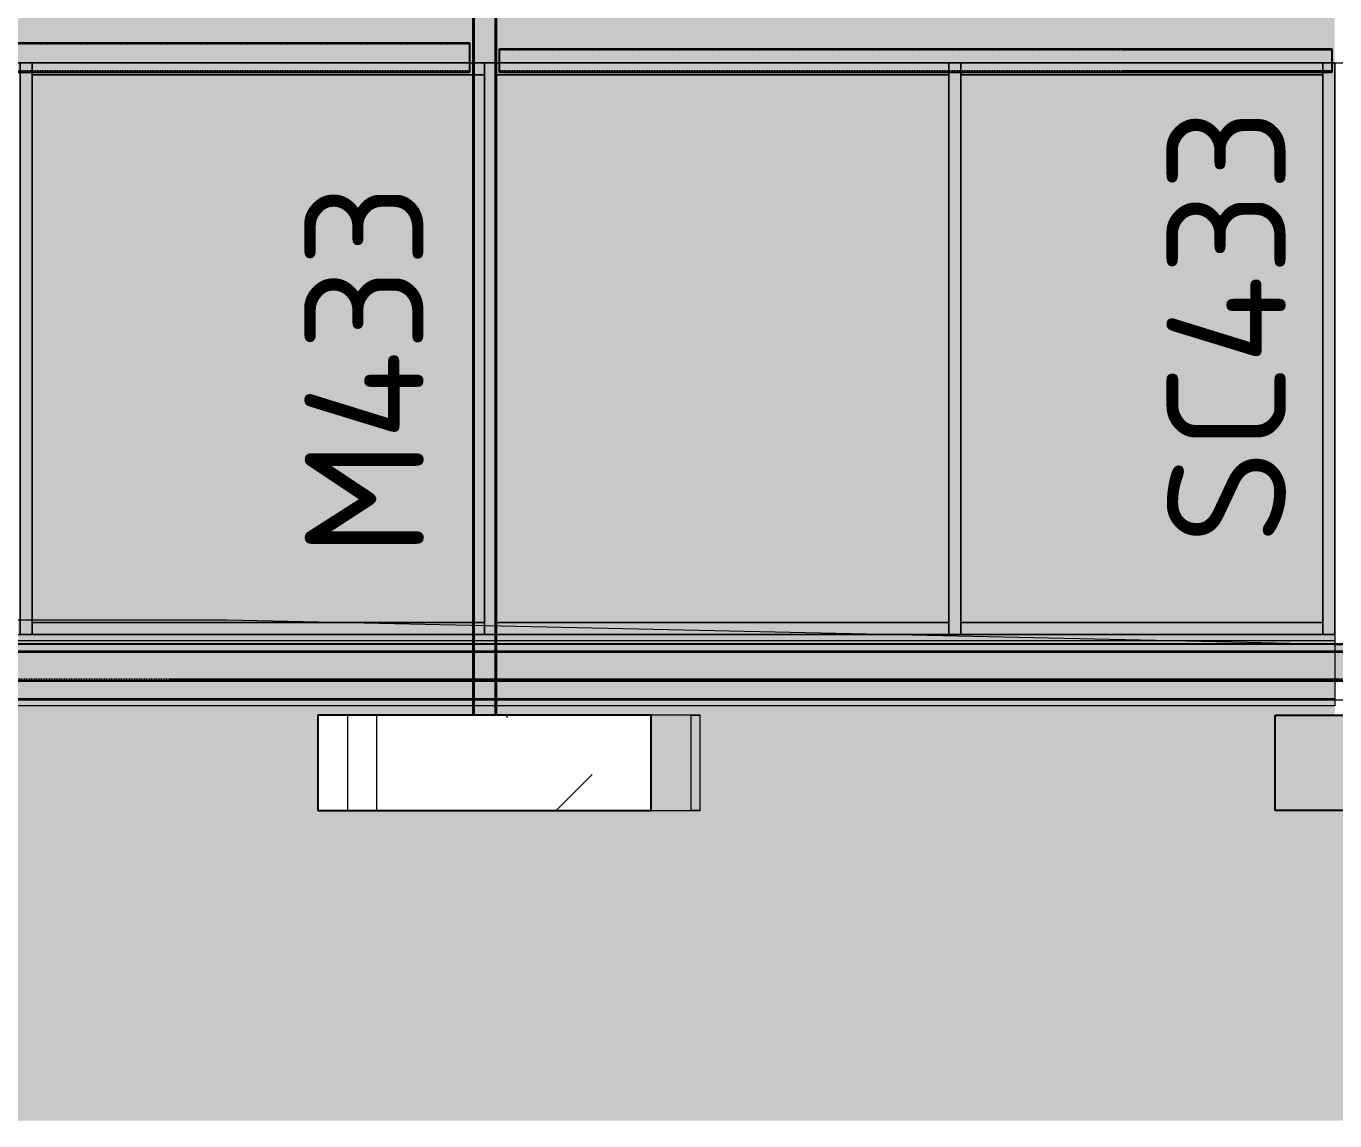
# Model space of a CAD drawing. Header units: millimetres. Extents: x 632 to 645312, y -3890 to 22200.
# Drawn here: x 509753 to 515248, y 3197 to 7795 of the extents above; entities that cross this region are included whole.
import ezdxf

# ---------------------------------------------------------------- set-up
doc = ezdxf.new("R2010")
doc.units = ezdxf.units.MM
for name, pattern in [('Dash', [7, 5, -2]), ('Hidden Double', [7, 5, -2]), ('Hidden Half', [3, 2, -1])]:
    doc.linetypes.add(name, pattern=pattern)
for name, color, linetype, lineweight in [('A-200-M_WALL_EXT', 113, 'Continuous', 13), ('A-214-M_CURT_WALL', 52, 'Continuous', 13), ('A-215-M_CURT_PANEL', 51, 'Continuous', 13), ('A-230-H-FLOOR', 190, 'Continuous', 13), ('A-230-M_FLOOR', 192, 'Continuous', 13), ('A-230-MH_FLOOR', 190, 'Hidden Double', 13), ('C-920-M_TOPO', 7, 'Continuous', 13), ('S-160-M_FOUND', 171, 'Continuous', 13), ('S-160-MH_FOUND', 171, 'Hidden Half', 13), ('S-280-A_COLUMN', 171, 'Continuous', 18), ('S-280-M_COLUMN', 52, 'Continuous', 13), ('S-280-M_STRUCT_FRAME', 12, 'Continuous', 13), ('S-280-MH_COLUMN', 52, 'Hidden Half', 13), ('Z-230-A_LEVEL', 51, 'Continuous', 13)]:
    doc.layers.add(name, color=color, linetype=linetype, lineweight=lineweight)
doc.styles.add('ISOCPEUR_2', font='isocpeur.ttf', dxfattribs={"height": 499.9999999999995})

# ---------------------------------------------------------------- blocks, each defined once
blk = doc.blocks.new('Structural Foundations - Area 5 - Structural Foundations - Area 51-1595934-S6_501-SECTION B3')
at = {"layer": 'S-160-M_FOUND', "lineweight": 5, "transparency": 33554432}
for points in [[(4419389.953685355, 4500.000000025561), (4419389.953685355, 4900.00000002554), (4419222.224450673, 4900.00000002554), (4419222.224450673, 4500.000000025561)], [(4419389.953685355, 4900.00000002554), (4419389.953685355, 4500.000000025561), (4419427.759804791, 4500.000000025561), (4419427.759804791, 4900.00000002554)]]:
    blk.add_hatch(color=8, dxfattribs=at).paths.add_polyline_path(points)
at = {"layer": 'S-160-M_FOUND', "color": 53, "lineweight": 5}
for p, q in [((4419389.953685355, 4900.000000025545), (4417947.217550737, 4900.000000025545)), ((4417947.217550737, 4900.000000025545), (4417947.217550737, 4500.000000025545)), ((4418069.230027259, 4900.000000025545), (4417947.217550737, 4900.000000025545)), ((4418069.230027259, 4500.000000025545), (4418069.230027259, 4900.000000025545)), ((4419427.75980479, 4900.000000025545), (4418069.230027259, 4900.000000025545)), ((4419389.953685355, 4500.000000025545), (4419389.953685355, 4900.000000025545)), ((4419389.953685355, 4900.000000025545), (4419427.75980479, 4900.000000025545)), ((4419427.75980479, 4500.000000025545), (4419427.75980479, 4900.000000025545)), ((4417947.217550737, 4500.000000025545), (4419389.953685355, 4500.000000025545)), ((4417947.217550737, 4500.000000025545), (4418069.230027259, 4500.000000025545)), ((4418069.230027259, 4500.000000025545), (4419427.75980479, 4500.000000025545)), ((4419427.75980479, 4500.000000025545), (4419389.953685355, 4500.000000025545))]:
    blk.add_line(p, q, dxfattribs=at)
blk = doc.blocks.new('System Panel - Glazed-1425433-S6_501-SECTION B3')
at = {"layer": 'A-215-M_CURT_PANEL', "lineweight": 5, "transparency": 33554432}
blk.add_hatch(color=142, dxfattribs=at).paths.add_polyline_path([(4420472.181690861, 5290.000000025542), (4420472.181690861, 7590.000000000005), (4418572.224450672, 7590.000000000005), (4418572.224450672, 5290.000000025542), (4419613.357134799, 5290.000000025542)])
at = {"layer": 'A-215-M_CURT_PANEL', "color": 53, "lineweight": 5}
for p, q in [((4418572.178969716, 5290.000000025542), (4418572.178969716, 7590.000000000009)), ((4418572.181701902, 7590.000000000009), (4418572.181701902, 5290.000000025542)), ((4418572.181756699, 7590.000000000009), (4420472.178958675, 7590.000000000009)), ((4420472.181690861, 7590.000000000009), (4418572.181756699, 7590.000000000009)), ((4420472.178958675, 7590.000000000009), (4420472.178958675, 5290.000000025542)), ((4420472.181690861, 5290.000000025542), (4420472.181690861, 7590.000000000009)), ((4420472.178958675, 5290.000000025542), (4418572.181756699, 5290.000000025542)), ((4418572.181756699, 5290.000000025542), (4420472.181690861, 5290.000000025542))]:
    blk.add_line(p, q, dxfattribs=at)
blk = doc.blocks.new('System Panel - Glazed-V49-S6_501-SECTION B3')
at = {"layer": 'A-215-M_CURT_PANEL', "lineweight": 5, "transparency": 33554432}
blk.add_hatch(color=142, dxfattribs=at).paths.add_polyline_path([(4416622.181713548, 5290.000000025542), (4418472.224450673, 5290.000000025542), (4418472.224450673, 7590.000000000005), (4416622.181713548, 7590.000000000005)])
at = {"layer": 'A-215-M_CURT_PANEL', "color": 53, "lineweight": 5}
for p, q in [((4416622.178981362, 5300.00000002551), (4416622.178981362, 7590.000000000009)), ((4416622.181713548, 7590.000000000009), (4416622.181713548, 5300.00000002551)), ((4416622.181768344, 7590.000000000009), (4418522.178970319, 7590.000000000009)), ((4418522.181702506, 7590.000000000009), (4416622.181768344, 7590.000000000009)), ((4418522.178970319, 7590.000000000009), (4418522.178970319, 5290.000000025542)), ((4418522.181702506, 5290.000000025542), (4418522.181702506, 7590.000000000009)), ((4416622.178981362, 5290.000000025542), (4416622.178981362, 5300.00000002551)), ((4416622.181713548, 5300.00000002551), (4416622.181713548, 5290.000000025542)), ((4417892.707991879, 5290.000000025542), (4416622.181768344, 5290.000000025542)), ((4416622.181768344, 5290.000000025542), (4417892.707991879, 5290.000000025542)), ((4418034.854842704, 5290.000000025542), (4417892.758637291, 5290.000000025542)), ((4417892.758637291, 5290.000000025542), (4418027.357511006, 5290.000000025542)), ((4418027.357511006, 5290.000000025542), (4418522.181702506, 5290.000000025542)), ((4418522.178970319, 5290.000000025542), (4418034.854842704, 5290.000000025542))]:
    blk.add_line(p, q, dxfattribs=at)
blk = doc.blocks.new('Rectangular Mullion - 50x100mm-1215462-S6_501-SECTION B3')
at = {"layer": 'A-214-M_CURT_WALL', "lineweight": 5, "transparency": 33554432}
blk.add_hatch(color=27, dxfattribs=at).paths.add_polyline_path([(4419613.357134799, 5240.000000025542), (4420472.181745351, 5240.000000025542), (4420472.181745351, 5290.000000025549), (4418572.224450671, 5290.000000025549), (4418572.224450671, 5240.000000025542), (4419032.72455966, 5240.000000025542)])
at = {"layer": 'A-214-M_CURT_WALL', "color": 53, "lineweight": 5}
for p, q in [((4418572.181756393, 5290.000000025543), (4418572.17082765, 5290.000000025543)), ((4418572.17082765, 5290.000000025543), (4418572.17082765, 5278.60582173443)), ((4418572.17082765, 5278.60582173443), (4418572.17082765, 5274.966947010847)), ((4418572.181756393, 5277.942043946676), (4418572.181756393, 5290.000000025543)), ((4418572.181756699, 5290.000000025543), (4420472.17081661, 5290.000000025543)), ((4418572.181756393, 5290.000000025543), (4420472.181745351, 5290.000000025543)), ((4418572.181756393, 5274.966705195375), (4418572.181756393, 5277.942043946676)), ((4420472.17081661, 5240.000000025542), (4420472.17081661, 5290.000000025543)), ((4420472.17081661, 5290.000000025543), (4420472.181745351, 5290.000000025543)), ((4420472.181745351, 5290.000000025543), (4420472.181745351, 5240.000000025542)), ((4418572.17082765, 5274.965876194784), (4418572.17082765, 5240.000000025542)), ((4418572.17082765, 5240.000000025542), (4418572.181756393, 5240.000000025542)), ((4418572.181756393, 5240.000000025542), (4418572.181756393, 5274.965634380108)), ((4420152.443389231, 5240.000000025542), (4418572.181756699, 5240.000000025542)), ((4418572.181756393, 5240.000000025542), (4420152.443389232, 5240.000000025542)), ((4420317.008539408, 5240.000000025542), (4420152.486550493, 5240.000000025542)), ((4420152.486550492, 5240.000000025542), (4420287.019212618, 5240.000000025542)), ((4420287.019212618, 5240.000000025542), (4420472.181745351, 5240.000000025542)), ((4420472.17081661, 5240.000000025542), (4420317.008539408, 5240.000000025542)), ((4420472.181745351, 5240.000000025542), (4420472.17081661, 5240.000000025542))]:
    blk.add_line(p, q, dxfattribs=at)
blk = doc.blocks.new('Rectangular Mullion - 50x100mm-V53-S6_501-SECTION B3')
at = {"layer": 'A-214-M_CURT_WALL', "lineweight": 5, "transparency": 33554432}
blk.add_hatch(color=27, dxfattribs=at).paths.add_polyline_path([(4418452.091984523, 5240.000000025542), (4418472.224450673, 5240.000000025542), (4418472.224450673, 5290.000000025549), (4416622.181768039, 5290.000000025549), (4416622.181768039, 5240.000000025542)])
at = {"layer": 'A-214-M_CURT_WALL', "color": 53, "lineweight": 5}
for p, q in [((4416622.181768039, 5290.000000025543), (4416622.170839297, 5290.000000025543)), ((4416622.170839297, 5290.000000025543), (4416622.170839297, 5240.000000025542)), ((4416622.181768039, 5240.000000025542), (4416622.181768039, 5290.000000025543)), ((4416622.181768344, 5290.000000025543), (4417892.707991879, 5290.000000025543)), ((4416622.181768039, 5290.000000025543), (4417892.707991879, 5290.000000025543)), ((4417892.758637291, 5290.000000025543), (4418057.196891162, 5290.000000025543)), ((4417892.758637291, 5290.000000025543), (4418027.207564372, 5290.000000025543)), ((4418027.207564372, 5290.000000025543), (4418522.181756997, 5290.000000025543)), ((4418057.196891162, 5290.000000025543), (4418522.170828255, 5290.000000025543)), ((4418522.170828255, 5279.712108610921), (4418522.170828255, 5290.000000025543)), ((4418522.170828255, 5290.000000025543), (4418522.181756997, 5290.000000025543)), ((4418522.170828255, 5276.073274881202), (4418522.170828255, 5279.712108610921)), ((4418522.170828255, 5240.000000025542), (4418522.170828255, 5276.072200401025)), ((4418522.181756997, 5290.000000025543), (4418522.181756997, 5279.048330823157)), ((4418522.181756997, 5279.048330823157), (4418522.181756997, 5276.073033065731)), ((4418522.181756997, 5276.071958586348), (4418522.181756997, 5240.000000025542)), ((4416622.170839297, 5240.000000025542), (4416622.181768039, 5240.000000025542)), ((4418522.170828255, 5240.000000025542), (4416622.181768344, 5240.000000025542)), ((4416622.181768039, 5240.000000025542), (4418522.181756997, 5240.000000025542)), ((4418522.181756997, 5240.000000025542), (4418522.170828255, 5240.000000025542))]:
    blk.add_line(p, q, dxfattribs=at)
blk = doc.blocks.new('Rectangular Mullion - 50x100mm-1425432-S6_501-SECTION B3')
at = {"layer": 'A-214-M_CURT_WALL', "lineweight": 5, "transparency": 33554432}
for points in [[(4420472.181745351, 5240.000000025542), (4420522.181745052, 5240.000000025542), (4420522.181745052, 7599.999999999975), (4420472.181745351, 7599.999999999975), (4420472.181745351, 5498.644708462718)], [(4420472.170816609, 5240.000000025542), (4420472.181745351, 5240.000000025542), (4420472.170816609, 5498.644708462718)]]:
    blk.add_hatch(color=27, dxfattribs=at).paths.add_polyline_path(points)
at = {"layer": 'A-214-M_CURT_WALL', "color": 53, "lineweight": 5}
for p, q in [((4420472.17081661, 7640.000000000009), (4420472.181745351, 7640.000000000009)), ((4420472.17081661, 5240.000000025542), (4420472.17081661, 7640.000000000009)), ((4420472.181745351, 7640.000000000009), (4420522.181745052, 7640.000000000009)), ((4420522.17081631, 7640.000000000009), (4420472.181745657, 7640.000000000009)), ((4420472.181745351, 7640.000000000009), (4420472.181745351, 5240.000000025542)), ((4420522.181745052, 7640.000000000009), (4420522.17081631, 7640.000000000009)), ((4420522.17081631, 7640.000000000009), (4420522.17081631, 5240.000000025542)), ((4420522.181745052, 7640.000000000009), (4420522.181745052, 5240.000000025542)), ((4420472.181745351, 5240.000000025542), (4420472.17081661, 5240.000000025542)), ((4420472.181745352, 5240.000000025542), (4420522.17081631, 5240.000000025542)), ((4420522.181745052, 5240.000000025542), (4420472.181745351, 5240.000000025542)), ((4420522.17081631, 5240.000000025542), (4420522.181745052, 5240.000000025542))]:
    blk.add_line(p, q, dxfattribs=at)
blk = doc.blocks.new('Rectangular Mullion - 50x100mm-V57-S6_501-SECTION B3')
at = {"layer": 'A-214-M_CURT_WALL', "color": 53, "lineweight": 5}
for p, q in [((4418522.170828255, 7640.000000000009), (4418522.181756997, 7640.000000000009)), ((4418522.170828255, 5279.712108610938), (4418522.170828255, 7640.000000000009)), ((4418522.181756997, 7640.000000000009), (4418572.181756698, 7640.000000000009)), ((4418572.170827955, 7640.000000000009), (4418522.181757301, 7640.000000000009)), ((4418522.181756997, 7640.000000000009), (4418522.181756997, 5279.048330823175)), ((4418572.181756698, 7640.000000000009), (4418572.170827955, 7640.000000000009)), ((4418572.170827955, 7640.000000000009), (4418572.170827955, 5278.605821727687)), ((4418572.181756698, 7640.000000000009), (4418572.181756698, 5277.942043939922)), ((4418522.170828255, 5276.073274881207), (4418522.170828255, 5279.712108610938)), ((4418522.170828255, 5240.000000025542), (4418522.170828255, 5276.072200401029)), ((4418522.181756997, 5279.048330823175), (4418522.181756997, 5276.073033065752)), ((4418522.181756997, 5276.07195858637), (4418522.181756997, 5240.000000025542)), ((4418572.170827955, 5278.605821727687), (4418572.170827955, 5274.96694700409)), ((4418572.181756698, 5277.942043939922), (4418572.181756698, 5274.966705188634)), ((4418522.181756997, 5240.000000025542), (4418522.170828255, 5240.000000025542)), ((4418522.181756997, 5240.000000025542), (4418572.170827955, 5240.000000025542)), ((4418572.181756698, 5240.000000025542), (4418522.181756997, 5240.000000025542)), ((4418572.170827955, 5274.965876188027), (4418572.170827955, 5240.000000025542)), ((4418572.170827955, 5240.000000025542), (4418572.181756698, 5240.000000025542)), ((4418572.181756698, 5274.965634373368), (4418572.181756698, 5240.000000025542))]:
    blk.add_line(p, q, dxfattribs=at)
blk = doc.blocks.new('Rectangular Mullion - 50x100mm-V58-S6_501-SECTION B3')
at = {"layer": 'A-214-M_CURT_WALL', "lineweight": 5, "transparency": 33554432}
for points in [[(4416572.170839899, 7599.999999999992), (4416572.170839899, 5240.000000025542), (4416572.181768642, 5240.000000025542), (4416572.181768642, 7599.999999999992)], [(4416572.181768642, 7599.999999999992), (4416572.181768642, 5240.000000025542), (4416622.181768344, 5240.000000025542), (4416622.181768344, 7599.999999999992)]]:
    blk.add_hatch(color=27, dxfattribs=at).paths.add_polyline_path(points)
at = {"layer": 'A-214-M_CURT_WALL', "color": 53, "lineweight": 5}
for p, q in [((4416572.170839899, 7640.000000000009), (4416572.181768642, 7640.000000000009)), ((4416572.170839899, 5300.000000025515), (4416572.170839899, 7640.000000000009)), ((4416572.181768642, 7640.000000000009), (4416622.181768343, 7640.000000000009)), ((4416622.1708396, 7640.000000000009), (4416572.181768946, 7640.000000000009)), ((4416572.181768642, 7640.000000000009), (4416572.181768642, 5300.000000025516)), ((4416622.181768343, 7640.000000000009), (4416622.1708396, 7640.000000000009)), ((4416622.1708396, 7640.000000000009), (4416622.1708396, 5300.000000025516)), ((4416622.181768343, 7640.000000000009), (4416622.181768343, 5300.000000025516)), ((4416572.170839899, 5240.000000025542), (4416572.170839899, 5300.000000025515)), ((4416572.181768642, 5300.000000025516), (4416572.181768642, 5240.000000025542)), ((4416622.1708396, 5300.000000025516), (4416622.1708396, 5240.000000025542)), ((4416622.181768343, 5300.000000025516), (4416622.181768343, 5240.000000025542)), ((4416572.181768642, 5240.000000025542), (4416572.170839899, 5240.000000025542)), ((4416572.181768642, 5240.000000025542), (4416622.1708396, 5240.000000025542)), ((4416622.181768343, 5240.000000025542), (4416572.181768642, 5240.000000025542)), ((4416622.1708396, 5240.000000025542), (4416622.181768343, 5240.000000025542))]:
    blk.add_line(p, q, dxfattribs=at)
blk = doc.blocks.new('System Panel - Glazed-3255153-S6_501-SECTION B3')
at = {"layer": 'A-215-M_CURT_PANEL', "lineweight": 5, "transparency": 33554432}
blk.add_hatch(color=142, dxfattribs=at).paths.add_polyline_path([(4420774.622285075, 5290.000000025542), (4422042.642090287, 5290.000000025542), (4422042.642090288, 7590.000000000005), (4420522.181690411, 7590.000000000005), (4420522.181690411, 5290.000000025542)])
at = {"layer": 'A-215-M_CURT_PANEL', "color": 53, "lineweight": 5}
for p, q in [((4420522.178958223, 5290.000000025542), (4420522.178958223, 7590.000000000009)), ((4420522.18169041, 7590.000000000009), (4420522.18169041, 5290.000000025542)), ((4420522.181745052, 7590.000000000009), (4422042.6393581, 7590.000000000009)), ((4422042.642090286, 7590.000000000009), (4420522.181745053, 7590.000000000009)), ((4422042.6393581, 7590.000000000009), (4422042.6393581, 5290.000000025542)), ((4422042.642090286, 5290.000000025542), (4422042.642090286, 7590.000000000009)), ((4422042.6393581, 5290.000000025542), (4420522.181745053, 5290.000000025542)), ((4420522.181745053, 5290.000000025542), (4422042.642090286, 5290.000000025542))]:
    blk.add_line(p, q, dxfattribs=at)
blk = doc.blocks.new('Rectangular Mullion - 50x100mm-3255151-S6_501-SECTION B3')
at = {"layer": 'A-214-M_CURT_WALL', "lineweight": 5, "transparency": 33554432}
blk.add_hatch(color=27, dxfattribs=at).paths.add_polyline_path([(4420522.181745053, 5240.000000025542), (4422042.642144931, 5240.000000025542), (4422042.642144931, 5290.000000025549), (4420522.181745053, 5290.000000025549)])
at = {"layer": 'A-214-M_CURT_WALL', "color": 53, "lineweight": 5}
for p, q in [((4420522.181745052, 5290.000000025543), (4420522.170816311, 5290.000000025543)), ((4420522.170816311, 5290.000000025543), (4420522.170816311, 5240.000000025542)), ((4420522.181745052, 5240.000000025542), (4420522.181745052, 5290.000000025543)), ((4420522.181745053, 5290.000000025543), (4422042.631216187, 5290.000000025543)), ((4420522.181745052, 5290.000000025543), (4422042.64214493, 5290.000000025543)), ((4422042.631216187, 5240.000000025542), (4422042.631216187, 5290.000000025543)), ((4422042.631216187, 5290.000000025543), (4422042.64214493, 5290.000000025543)), ((4422042.64214493, 5290.000000025543), (4422042.64214493, 5240.000000025542)), ((4420522.170816311, 5240.000000025542), (4420522.181745052, 5240.000000025542)), ((4422042.631216187, 5240.000000025542), (4420522.181745053, 5240.000000025542)), ((4420522.181745052, 5240.000000025542), (4422042.64214493, 5240.000000025542)), ((4422042.64214493, 5240.000000025542), (4422042.631216187, 5240.000000025542))]:
    blk.add_line(p, q, dxfattribs=at)
blk = doc.blocks.new('Rectangular Mullion - 50x100mm-1425435-S6_501-SECTION B3')
at = {"layer": 'A-214-M_CURT_WALL', "lineweight": 5, "transparency": 33554432}
blk.add_hatch(color=27, dxfattribs=at).paths.add_polyline_path([(4422092.632472768, 5240.000000025533), (4422092.632472768, 7639.999999999992), (4422079.501162219, 7639.999999999992), (4422079.500651476, 7599.999999999965), (4422042.642144931, 7599.999999999965), (4422042.642144931, 5240.000000025533)])
at = {"layer": 'A-214-M_CURT_WALL', "color": 53, "lineweight": 5}
for p, q in [((4422042.631216187, 7640.000000000009), (4422042.64214493, 7640.000000000009)), ((4422042.631216187, 5240.000000025541), (4422042.631216187, 7640.000000000009)), ((4422092.631215889, 7640.000000000009), (4422042.642144931, 7640.000000000009)), ((4422042.64214493, 7640.000000000009), (4422092.642144632, 7640.000000000009)), ((4422042.64214493, 5240.000000025541), (4422042.64214493, 7640.000000000009)), ((4422092.642144632, 7640.000000000009), (4422092.631215889, 7640.000000000009)), ((4422092.631215889, 7640.000000000009), (4422092.631215889, 5240.000000025541)), ((4422092.642144632, 5240.000000025541), (4422092.642144632, 7640.000000000009)), ((4422042.64214493, 5240.000000025541), (4422042.631216187, 5240.000000025541)), ((4422092.642144632, 5240.000000025541), (4422042.64214493, 5240.000000025541)), ((4422042.642144931, 5240.000000025541), (4422092.631215889, 5240.000000025541)), ((4422092.631215889, 5240.000000025541), (4422092.642144632, 5240.000000025541))]:
    blk.add_line(p, q, dxfattribs=at)
blk = doc.blocks.new('Rectangular Mullion - 50x100mm-3255152-S6_501-SECTION B3')
at = {"layer": 'A-214-M_CURT_WALL', "lineweight": 5, "transparency": 33554432}
blk.add_hatch(color=27, dxfattribs=at).paths.add_polyline_path([(4422042.64214493, 7589.999999999985), (4422042.64214493, 7599.999999999965), (4420522.181745052, 7599.999999999965), (4420522.181745052, 7589.999999999985), (4421935.887435351, 7589.999999999985)])
at = {"layer": 'A-214-M_CURT_WALL', "color": 53, "lineweight": 5}
for p, q in [((4420522.17081631, 7640.000000000009), (4420522.17081631, 7590.000000000008)), ((4420522.181745051, 7640.000000000009), (4420522.17081631, 7640.000000000009)), ((4420522.181745051, 7590.000000000008), (4420522.181745051, 7640.000000000009)), ((4420522.181745053, 7640.000000000009), (4422042.631216186, 7640.000000000009)), ((4422042.642144929, 7640.000000000009), (4420522.181745051, 7640.000000000009)), ((4422042.631216186, 7640.000000000009), (4422042.642144929, 7640.000000000009)), ((4422042.631216186, 7590.000000000008), (4422042.631216186, 7640.000000000009)), ((4422042.642144929, 7640.000000000009), (4422042.642144929, 7590.000000000008)), ((4420522.17081631, 7590.000000000008), (4420522.181745051, 7590.000000000008)), ((4422042.631216186, 7590.000000000008), (4420522.181745053, 7590.000000000008)), ((4422042.642144929, 7590.000000000008), (4420522.181745051, 7590.000000000008)), ((4422042.642144929, 7590.000000000008), (4422042.631216186, 7590.000000000008))]:
    blk.add_line(p, q, dxfattribs=at)
blk = doc.blocks.new('Rectangular Mullion - 50x100mm-1425424-S6_501-SECTION B3')
at = {"layer": 'A-214-M_CURT_WALL', "lineweight": 5, "transparency": 33554432}
blk.add_hatch(color=27, dxfattribs=at).paths.add_polyline_path([(4418572.224450672, 7589.999999999985), (4420472.181745658, 7589.999999999985), (4420472.181745658, 7599.999999999965), (4418585.500651526, 7599.999999999965), (4418585.500651526, 7639.999999999992), (4418572.224450672, 7639.999999999992), (4418572.224450672, 7604.999999999965)])
at = {"layer": 'A-214-M_CURT_WALL', "color": 53, "lineweight": 5}
for p, q in [((4418572.170827955, 7640.000000000009), (4418572.170827955, 7590.000000000008)), ((4418572.181756698, 7640.000000000009), (4418572.170827955, 7640.000000000009)), ((4418572.181756698, 7590.000000000008), (4418572.181756698, 7640.000000000009)), ((4418572.181756699, 7640.000000000009), (4420472.170816914, 7640.000000000009)), ((4420472.181745657, 7640.000000000009), (4418572.181756698, 7640.000000000009)), ((4420472.170816914, 7640.000000000009), (4420472.181745657, 7640.000000000009)), ((4420472.170816914, 7590.000000000008), (4420472.170816914, 7640.000000000009)), ((4420472.181745657, 7640.000000000009), (4420472.181745657, 7590.000000000008)), ((4418572.170827955, 7590.000000000008), (4418572.181756698, 7590.000000000008)), ((4420472.170816914, 7590.000000000008), (4418572.181756699, 7590.000000000008)), ((4420472.181745657, 7590.000000000008), (4418572.181756698, 7590.000000000008)), ((4420472.181745657, 7590.000000000008), (4420472.170816914, 7590.000000000008))]:
    blk.add_line(p, q, dxfattribs=at)
blk = doc.blocks.new('Rectangular Mullion - 50x100mm-V61-S6_501-SECTION B3')
at = {"layer": 'A-214-M_CURT_WALL', "lineweight": 5, "transparency": 33554432}
blk.add_hatch(color=27, dxfattribs=at).paths.add_polyline_path([(4418472.224450673, 7589.999999999985), (4418472.224450673, 7639.999999999992), (4418459.294877741, 7639.999999999992), (4418459.294877741, 7599.999999999983), (4416622.181768343, 7599.999999999983), (4416622.181768343, 7589.999999999985), (4418459.294877741, 7589.999999999985)])
at = {"layer": 'A-214-M_CURT_WALL', "color": 53, "lineweight": 5}
for p, q in [((4416622.1708396, 7640.000000000009), (4416622.1708396, 7590.000000000008)), ((4416622.181768343, 7640.000000000009), (4416622.1708396, 7640.000000000009)), ((4416622.181768343, 7590.000000000008), (4416622.181768343, 7640.000000000009)), ((4416622.181768345, 7640.000000000009), (4418522.170828559, 7640.000000000009)), ((4418522.181757301, 7640.000000000009), (4416622.181768343, 7640.000000000009)), ((4418522.170828559, 7640.000000000009), (4418522.181757301, 7640.000000000009)), ((4418522.170828559, 7590.000000000008), (4418522.170828559, 7640.000000000009)), ((4418522.181757301, 7640.000000000009), (4418522.181757301, 7590.000000000008)), ((4416622.1708396, 7590.000000000008), (4416622.181768343, 7590.000000000008)), ((4418522.170828559, 7590.000000000008), (4416622.181768345, 7590.000000000008)), ((4418522.181757301, 7590.000000000008), (4416622.181768343, 7590.000000000008)), ((4418522.181757301, 7590.000000000008), (4418522.170828559, 7590.000000000008))]:
    blk.add_line(p, q, dxfattribs=at)
blk = doc.blocks.new('25021-APA-ZZ-ZZ-M3-AR-000001_V3_rvt-7-S6_501-SECTION B3')
at = {"layer": 'A-200-M_WALL_EXT', "lineweight": 5, "transparency": 33554432}
h = blk.add_hatch(color=9, dxfattribs=at)
h.paths.add_polyline_path([(4422079.501162219, 7640.000000000009), (4422092.632472769, 7640.000000000009), (4422092.632472769, 9625.68955423106), (4418484.724450673, 9439.800844644), (4418572.224450673, 9439.800844644), (4418572.224450673, 7640.000000000009), (4418585.500651527, 7640.000000000009), (4418585.500651527, 7699.999999999995), (4422079.500651477, 7699.999999999995), (4422079.501162219, 7800.508302491801)])
h.paths.add_polyline_path([(4431609.332237695, 7640.000000000009), (4431660.002744596, 7640.000000000009), (4431660.002744596, 10131.99209871527), (4431634.800132496, 10131.65076826287), (4431634.75270333, 10115.62725665296), (4431521.832237696, 10109.18904278711), (4431609.332237695, 10109.18904278711), (4431609.332237695, 7800.508302491801)])
h.paths.add_polyline_path([(4431509.332237696, 7640.000000000009), (4431509.332237696, 10109.18757518965), (4426332.43948253, 9843.38135174392), (4426332.43948253, 7640.000000000009), (4431226.008637555, 7640.000000000009)])
h.paths.add_polyline_path([(4422192.640668729, 7640.000000000009), (4426232.439482532, 7640.000000000009), (4426232.439482532, 9838.246877532949), (4422395.793491812, 9641.255278571682), (4422381.183343844, 9940.902979082392), (4430388.8816373, 10352.9981760474), (4430385.001182104, 10427.64715087019), (4409800.828728963, 9353.004007349875), (4409803.834442875, 9295.122243333159), (4422379.905980134, 9940.834720349543), (4422394.421269769, 9641.184822184754), (4422192.640668729, 9630.824449261523), (4422192.640668729, 7800.508302491801)])
h.paths.add_polyline_path([(4412622.224485607, 7640.000000000009), (4412622.224485607, 9139.433898452673), (4408434.614948167, 8924.422166694914), (4408436.180063398, 7700.000000381477), (4412609.44649379, 7700.000000000013), (4412609.44649379, 7640.000000000009)])
h.paths.add_polyline_path([(4418472.224450674, 7640.000000000009), (4418472.22847525, 9439.800844644), (4412634.724485608, 9139.434205581754), (4412722.224485607, 9139.434205581754), (4412722.224485607, 7640.000000000009), (4412735.294877742, 7640.000000000009), (4412735.294877742, 7724.999999999989), (4418459.294877742, 7724.999999999989), (4418459.294877742, 7640.000000000009)])
h.paths.add_polyline_path([(4431633.786319398, 10150.4722525033), (4431660.002744596, 10152.09846237433), (4431660.002744596, 10415.88779717946), (4431620.240955029, 10415.20818309805), (4431633.267169574, 10160.58331699875)])
at = {"layer": 'A-230-M_FLOOR', "lineweight": 5, "transparency": 33554432}
h = blk.add_hatch(color=254, dxfattribs=at)
h.paths.add_polyline_path([(4418572.224450673, 4940.000000025548), (4422092.628374417, 4940.000000025548), (4422092.628374417, 5045.439356330725), (4418572.224450673, 5045.428812508271)])
h.paths.add_polyline_path([(4409299.133106423, 4940.000000025548), (4412622.224485608, 4940.000000025548), (4412622.224485608, 5045.450463436489), (4409161.97078232, 5046.121786078434), (4408427.428552405, 5049.402860148813), (4408427.428552405, 4940.000000025548), (4409161.97078232, 4940.000000025548)])
h.paths.add_polyline_path([(4412722.224485606, 4940.000000025548), (4418472.224450672, 4940.000000025548), (4418472.224450672, 5045.443602423052), (4412722.224485606, 5045.428812508271)])
h.paths.add_polyline_path([(4413807.031383421, 5200.00000002554), (4418472.224450672, 5200.00000002554), (4418472.224450672, 5240.00000002555), (4412722.224485606, 5240.00000002555), (4412722.224485606, 5200.00000002554)])
h.paths.add_polyline_path([(4418572.224450673, 5200.00000002554), (4422092.628374417, 5200.00000002554), (4422092.628374417, 5240.00000002555), (4418572.224450673, 5240.00000002555)])
h.paths.add_polyline_path([(4408581.338207182, 5200.00000002554), (4412622.224485608, 5200.00000002554), (4412622.224485608, 5240.00000002555), (4408427.428552405, 5240.00000002555), (4408427.428552405, 5200.00000002554), (4408436.180063399, 5200.00000002554)])
at = {"layer": 'A-230-M_FLOOR', "transparency": 33554432}
h = blk.add_hatch(color=254, dxfattribs=at)
h.paths.add_polyline_path([(4409510.471422904, 4964.513700093925), (4412622.224485609, 4964.645677670404), (4412622.224485609, 5045.450463436489), (4409161.97078232, 5046.121786078434), (4408427.428552405, 5049.402860148813), (4408427.428552405, 4971.228940324102), (4409299.133106423, 4965.824070720678)])
h.paths.add_polyline_path([(4412722.224485608, 4964.649918931672), (4418472.224450673, 4964.893791451393), (4418472.224450673, 5045.443602423052), (4412722.224485608, 5045.428812508271)])
h.paths.add_polyline_path([(4418572.224450673, 4964.898032712677), (4422092.632472769, 4965.04734241357), (4422092.632472769, 5045.439356325908), (4418572.224450673, 5045.428812508271)])
h.paths.add_polyline_path([(4422192.640668728, 4965.051584022411), (4426232.439482531, 4965.222922443609), (4426232.439482531, 5045.434501065828), (4422192.640668728, 5045.428812508271)])
h.paths.add_polyline_path([(4426332.43948253, 4965.227163704876), (4431509.332237696, 4967.0502340397), (4431509.332237696, 5047.066087889383), (4431082.752307605, 5045.428812508271), (4426332.43948253, 5045.428812508271), (4426332.43948253, 5009.297185204317)])
h.paths.add_polyline_path([(4431609.332237696, 4967.433957751869), (4431806.641212693, 4969.703743042065), (4432030.467445948, 4973.146098518197), (4432122.426145697, 4970.000000000003), (4440111.854106877, 4970.000000000003), (4440111.782890183, 5088.209931915855), (4437354.976346865, 5092.360098266591), (4431609.332237696, 5045.428812508271), (4431609.332237696, 4989.939030874354)])
h.paths.add_polyline_path([(4408323.908451539, 4971.870800738766), (4408323.908451539, 5049.9998931885), (4406163.905044599, 5052.182318115259), (4404516.910181218, 5061.721855180149), (4404516.910181218, 4999.623286219784), (4407146.189343062, 4984.521350826692), (4408000.705632045, 4973.87476995834), (4408291.021919613, 4972.074708606329)])
h.paths.add_polyline_path([(4408257.788293422, 5171.906482473236), (4408257.718269135, 5172.281202753122), (4408257.718269135, 5171.906916340307)])
h.paths.add_polyline_path([(4407204.155567823, 5183.740731849152), (4406839.440481768, 5187.194567256414), (4407146.178939913, 5183.740731849152)])
h.paths.add_polyline_path([(4407734.552877955, 5176.467773517058), (4407643.486845785, 5177.824349776562), (4407678.762073604, 5177.157410105492)])
at = {"layer": 'A-230-M_FLOOR', "lineweight": 5, "transparency": 33554432}
h = blk.add_hatch(color=254, dxfattribs=at)
h.paths.add_polyline_path([(4422092.632472769, 4940.000000025548), (4422092.632472769, 5045.439356325908), (4418572.224450673, 5045.428812508271), (4418572.224450673, 4940.000000025548), (4422081.045579134, 4940.000000025548)])
h.paths.add_polyline_path([(4408427.428552404, 4940.000000025548), (4412622.224485607, 4940.000000025548), (4412622.224485607, 5045.450463436489), (4409161.97078232, 5046.121786078434), (4408427.428552404, 5049.402860148813), (4408427.428552404, 5045.454360833889)])
h.paths.add_polyline_path([(4431664.876096901, 4940.000000025548), (4431667.323723421, 4940.000000025548), (4431667.323723421, 5047.672482029751), (4431609.332237695, 5045.428812508271), (4431609.332237695, 4940.000000025548), (4431661.483068909, 4940.000000025548)])
h.paths.add_polyline_path([(4418472.224450674, 4940.000000025548), (4418472.224450674, 5045.443602423052), (4412722.224485608, 5045.428812508271), (4412722.224485608, 4940.000000025548), (4418452.091984523, 4940.000000025548)])
h.paths.add_polyline_path([(4422192.640668728, 4940.000000025548), (4426232.439482531, 4940.000000025548), (4426232.439482531, 5045.434501065828), (4422192.640668728, 5045.428812508271)])
h.paths.add_polyline_path([(4426332.439482531, 4940.000000025548), (4431509.332237696, 4940.000000025548), (4431509.332237696, 5047.066087889383), (4431082.752307605, 5045.428812508271), (4426332.439482531, 5045.428812508271)])
h.paths.add_polyline_path([(4431664.876096901, 5170.000000000009), (4431664.943267931, 5170.000562835186), (4431664.943267931, 5200.000039672858), (4431667.323723421, 5200.000039672858), (4431667.323723421, 5215.000000025555), (4431609.332237695, 5215.000000025555), (4431609.332237695, 5200.00000002554), (4431664.876096901, 5200.000039672858), (4431664.876096901, 5173.14609523748)])
h.paths.add_polyline_path([(4422081.045579134, 5200.00000002554), (4422092.632472769, 5200.00000002554), (4422092.632472769, 5215.000000025555), (4418572.224450673, 5215.000000025555), (4418572.224450673, 5200.00000002554), (4421935.887435351, 5200.00000002554)])
h.paths.add_polyline_path([(4422192.640668728, 5200.00000002554), (4426232.439482531, 5200.00000002554), (4426232.439482531, 5215.000000025555), (4422192.640668728, 5215.000000025555), (4422192.640668728, 5210.911759209086)])
h.paths.add_polyline_path([(4431082.752307605, 5200.00000002554), (4431509.332237696, 5200.00000002554), (4431509.332237696, 5215.000000025555), (4426332.439482531, 5215.000000025555), (4426332.439482531, 5200.00000002554), (4430064.743487279, 5200.00000002554)])
h.paths.add_polyline_path([(4408581.338207182, 5200.00000002554), (4412622.224485607, 5200.00000002554), (4412622.224485607, 5215.000000025555), (4408427.428552404, 5215.000000025555), (4408427.428552404, 5200.00000002554), (4408436.180063398, 5200.00000002554)])
h.paths.add_polyline_path([(4413807.031383422, 5200.00000002554), (4418472.224450674, 5200.00000002554), (4418472.224450674, 5215.000000025555), (4412722.224485608, 5215.000000025555), (4412722.224485608, 5200.00000002554)])
at = {"layer": 'C-920-M_TOPO', "transparency": 33554432}
h = blk.add_hatch(color=8, dxfattribs=at)
h.paths.add_polyline_path([(4404516.910181218, 3196.781114433651), (4441677.394990035, 3196.781114433651), (4441677.394990035, 4300.000000025555), (4439348.070784073, 4300.000000025555), (4439348.070784073, 4805.672531823519), (4434427.540934531, 4902.491187890007), (4431609.332237696, 4972.149600050422), (4431609.332237696, 4900.00000002554), (4432259.332237696, 4900.00000002554), (4432259.332237696, 4500.000000025561), (4430859.332237696, 4500.000000025561), (4430859.332237696, 4900.00000002554), (4431509.332237696, 4900.00000002554), (4431509.332237696, 4974.621148556878), (4428644.305569961, 5045.431672374238), (4426332.43948253, 5045.428812508271), (4426332.43948253, 4900.00000002554), (4426582.439482532, 4900.00000002554), (4426580.948036453, 4500.000000025561), (4425982.439482532, 4500.000000025561), (4425982.439482532, 4900.00000002554), (4426232.439482531, 4900.00000002554), (4426232.439482531, 5045.434501065828), (4422192.640668729, 5045.428812508271), (4422192.640668729, 4900.00000002554), (4422442.669355188, 4900.00000002554), (4422442.669355188, 4500.000000025561), (4421842.603786312, 4500.000000025561), (4421842.66935877, 4900.00000002554), (4422092.632472769, 4900.00000002554), (4422092.632472769, 5045.439356325908), (4418572.224450673, 5045.428812508271), (4418572.224450673, 4900.00000002554), (4419222.224450673, 4900.00000002554), (4419222.224450673, 4500.000000025561), (4417822.224450673, 4500.000000025561), (4417822.224450673, 4900.00000002554), (4418472.224450673, 4900.00000002554), (4418472.224450673, 5045.443602423052), (4412722.224485608, 5045.428812508271), (4412722.224485608, 4900.00000002554), (4412972.224485608, 4900.00000002554), (4412972.224485608, 4500.000000025561), (4412372.224485607, 4500.000000025561), (4412372.224485607, 4900.00000002554), (4412622.224485609, 4900.00000002554), (4412622.224485609, 5045.450463436489), (4409052.212788946, 5046.65586317318), (4408427.428552405, 5049.402860148813), (4408427.428552405, 4900.00000002554), (4409100.773980773, 4900.00000002554), (4409100.773980773, 4499.999996973799), (4407650.563028824, 4500.000000025561), (4407650.563028824, 4900.00000002554), (4408323.908451539, 4900.00000002554), (4408323.908451539, 5049.9998931885), (4406163.905044599, 5052.182318115259), (4404516.910181218, 5061.721855180149), (4404516.910181218, 3258.268544905445)])
h.paths.add_polyline_path([(4408257.788293422, 5171.906482473236), (4408257.788293422, 5200.00000002554), (4408323.908451539, 5200.00000002554), (4408323.908451539, 5300.000000025536), (4404516.910181218, 5298.434910099995), (4404516.910181218, 5198.967619347969), (4407146.178939913, 5183.740731849152), (4407146.189343062, 5183.74058978052), (4408257.718269135, 5171.906916340307)])
h.paths.add_polyline_path([(4421964.902050515, 5200.000000025523), (4418572.224450673, 5274.965760517972), (4418572.224450673, 5200.00000002554), (4421939.072437259, 5200.00000002554)])
h.paths.add_polyline_path([(4408581.338207182, 5200.00000002554), (4412622.224485609, 5200.00000002554), (4412622.224485609, 5300.000000025518), (4408427.428552405, 5300.000000025536), (4408427.428552405, 5200.00000002554), (4408436.180063398, 5200.00000002554)])
h.paths.add_polyline_path([(4416123.503482848, 5200.00000002554), (4418472.224450673, 5200.00000002554), (4418472.224450673, 5277.178416285416), (4417440.813054655, 5300.000000025518), (4412722.224485608, 5300.000000025518), (4412722.224485608, 5200.00000002554), (4413807.031383422, 5200.00000002554)])
at = {"layer": 'C-920-M_TOPO', "lineweight": 5, "transparency": 33554432}
h = blk.add_hatch(color=8, dxfattribs=at)
h.paths.add_polyline_path([(4422059.708247837, 5200.000039672858), (4420225.264543097, 5245.021128845222), (4418572.224450672, 5280.214524001651), (4418572.224450673, 5274.964689705839), (4421935.887435351, 5201.930582415323)])
h.paths.add_polyline_path([(4418472.224450673, 5277.177338145028), (4418472.224450672, 5283.811883679215), (4417740.658943258, 5299.999749755866), (4417440.772223275, 5299.999749755866), (4418452.091984524, 5277.622798843075)])
blk.add_hatch(color=8, dxfattribs=at).paths.add_polyline_path([(4422092.632472768, 5200.000039672858), (4422092.632472769, 5203.323394448782), (4420786.920432161, 5232.595724487329), (4422081.045579134, 5200.000039672858)])
at = {"layer": 'A-200-M_WALL_EXT', "color": 53, "lineweight": 5}
for p, q in [((4408434.614948167, 7640.000000000013), (4431660.002744596, 7640.000000000013)), ((4422092.642144633, 7640.000000000013), (4408476.442164227, 7640.000000000013))]:
    blk.add_line(p, q, dxfattribs=at)
at = {"layer": 'A-230-M_FLOOR', "color": 53, "lineweight": 5}
for p, q in [((4408474.519984481, 5240.000000025545), (4420152.443389231, 5240.000000025545)), ((4420152.486550494, 5240.000000025545), (4420324.805764372, 5240.000000025545)), ((4420324.805764372, 5240.000000025545), (4422092.628374417, 5240.000000025545)), ((4422092.628374417, 5240.000000025545), (4422092.644767531, 5240.000000025545)), ((4422092.628374417, 5240.000000025545), (4422092.628374417, 5215.000000025541)), ((4408354.824215373, 5215.000000025545), (4421282.311087909, 5215.000000025545)), ((4408625.63368143, 5170.000000000006), (4422092.644767532, 5170.000000000006)), ((4408625.63368143, 5170.000000000006), (4422092.644767531, 5170.000000000006)), ((4421282.350507095, 5215.000000025545), (4421422.906073172, 5215.000000025545)), ((4421422.906073172, 5215.000000025545), (4422092.644767531, 5215.000000025545)), ((4422092.628374417, 5215.000000025541), (4422092.628374417, 5200.725461350406)), ((4422092.628374417, 5196.269120917003), (4422092.628374417, 5170.000000000004)), ((4422092.628374417, 5170.000000000004), (4422092.628374417, 4965.047342239721)), ((4431086.781791686, 5165.428807782385), (4409510.471422904, 5164.513700093924)), ((4422092.644767531, 4970.000000000006), (4408364.949497679, 4970.000000000006)), ((4422092.644767532, 4970.000000000006), (4408384.516615415, 4970.000000000006)), ((4409510.471422904, 4964.513700093924), (4431086.781791686, 4965.428807782385)), ((4422092.628374417, 4965.047342239721), (4422092.628374417, 4940.000000025545)), ((4422092.644767531, 4940.000000025545), (4408354.824215373, 4940.000000025545)), ((4422092.628374417, 4940.000000025545), (4408387.883868592, 4940.000000025545)), ((4422092.644767531, 4940.000000025545), (4422092.628374417, 4940.000000025545))]:
    blk.add_line(p, q, dxfattribs=at)
at = {"layer": 'C-920-M_TOPO', "color": 53, "lineweight": 5}
for p, q in [((4417440.813054654, 5300.00000002552), (4404675.863976966, 5300.000000025534)), ((4421722.940385276, 5205.251262675188), (4417440.813054654, 5300.00000002552)), ((4421964.902050515, 5200.000000025527), (4421722.940385276, 5205.251262675188)), ((4422129.230324153, 5195.379819909671), (4421964.902050515, 5200.000000025527))]:
    blk.add_line(p, q, dxfattribs=at)
at = {"layer": 'A-214-M_CURT_WALL', "color": 53, "lineweight": 5}
for name in ['Rectangular Mullion - 50x100mm-V58-S6_501-SECTION B3', 'Rectangular Mullion - 50x100mm-V61-S6_501-SECTION B3', 'Rectangular Mullion - 50x100mm-V57-S6_501-SECTION B3', 'Rectangular Mullion - 50x100mm-1425424-S6_501-SECTION B3', 'Rectangular Mullion - 50x100mm-1425432-S6_501-SECTION B3', 'Rectangular Mullion - 50x100mm-3255152-S6_501-SECTION B3', 'Rectangular Mullion - 50x100mm-1425435-S6_501-SECTION B3', 'Rectangular Mullion - 50x100mm-V53-S6_501-SECTION B3', 'Rectangular Mullion - 50x100mm-1215462-S6_501-SECTION B3', 'Rectangular Mullion - 50x100mm-3255151-S6_501-SECTION B3']:
    blk.add_blockref(name, (0, 0), dxfattribs=at)
at = {"layer": 'A-215-M_CURT_PANEL', "color": 53, "lineweight": 5}
for name in ['System Panel - Glazed-V49-S6_501-SECTION B3', 'System Panel - Glazed-1425433-S6_501-SECTION B3', 'System Panel - Glazed-3255153-S6_501-SECTION B3']:
    blk.add_blockref(name, (0, 0), dxfattribs=at)
at = {"layer": 'S-160-M_FOUND', "color": 53, "lineweight": 5}
blk.add_blockref('Structural Foundations - Area 5 - Structural Foundations - Area 51-1595934-S6_501-SECTION B3', (0, 0), dxfattribs=at)
blk = doc.blocks.new('NRP_Framing-Steel-SHS - WH437 - 125x125x5_0SHS-4143120-S6_501-SECTION B3')
at = {"layer": 'S-280-M_STRUCT_FRAME', "linetype": 'Dash', "lineweight": 25}
blk.add_hatch(color=256, dxfattribs=at).paths.add_polyline_path([(4412735.294877742, 7600.000000000003), (4418459.294877743, 7600.000000000015), (4418459.294877743, 7725.000000000022), (4412735.294877742, 7724.999999999992)])
at = {"layer": 'S-280-M_STRUCT_FRAME', "lineweight": 25}
for p, q in [((4412735.294877741, 7724.999999999975), (4418459.294877742, 7725.000000000005)), ((4418459.294877742, 7725.000000000005), (4418459.294877742, 7600.000000000005)), ((4418459.294877742, 7600.000000000005), (4412735.294877741, 7599.999999999975))]:
    blk.add_line(p, q, dxfattribs=at)
at = {"layer": 'S-280-M_STRUCT_FRAME', "linetype": 'Dash', "lineweight": 25}
for p, q in [((4418459.294877742, 7720.000000000009), (4412735.294877741, 7719.999999999979)), ((4418459.294877742, 7605.000000000008), (4412735.294877741, 7604.999999999977))]:
    blk.add_line(p, q, dxfattribs=at)
blk = doc.blocks.new('NRP_Foundation-Pad Footing Fibre _v2_ - PF6 -600 x 600 x 400d-V65-S6_501-SECTION B3')
at = {"layer": 'S-160-M_FOUND', "linetype": 'Hidden Half', "lineweight": 25}
for points in [[(4421842.603786312, 4900.000000025523), (4421842.603786312, 4500.000000025545), (4421842.669358769, 4500.000000025545), (4421842.669358769, 4900.000000025523)], [(4422442.669355187, 4500.000000025545), (4422442.669355187, 4900.000000025523), (4421842.669358769, 4900.000000025523), (4421842.669358769, 4500.000000025545), (4421935.88743535, 4500.000000025545)]]:
    blk.add_hatch(color=256, dxfattribs=at).paths.add_polyline_path(points)
at = {"layer": 'S-160-M_FOUND', "lineweight": 25}
for p, q in [((4421842.603786311, 4900.00000002554), (4421842.669358769, 4900.00000002554)), ((4421842.603786311, 4500.00000002554), (4421842.603786311, 4900.00000002554)), ((4421842.669358769, 4900.00000002554), (4422442.669355187, 4900.00000002554)), ((4421842.669358769, 4500.00000002554), (4421842.669358769, 4900.00000002554)), ((4422442.669355187, 4500.00000002554), (4422442.669355187, 4900.00000002554)), ((4421842.669358769, 4500.00000002554), (4421842.603786311, 4500.00000002554)), ((4422442.669355187, 4500.00000002554), (4421842.669358769, 4500.00000002554))]:
    blk.add_line(p, q, dxfattribs=at)
blk = doc.blocks.new('NRP_Foundation-Pad Footing Fibre _v2_ - PF5 -1400 x 1400 x 400d-V63-S6_501-SECTION B3')
at = {"layer": 'S-160-M_FOUND'}
h = blk.add_hatch(dxfattribs=at)
h.set_pattern_fill('FP_42', color=256, style=0, pattern_type=2)
h.set_pattern_definition([(45, (4419721.127, 0), (-1414.213562373095, 0), [750, -3000]), (45, (4420721.127, 1000), (-1414.213562373095, 0), [750, -3000]), (45, (4421721.127, -300), (-1414.213562373095, 0), [250, -2000]), (90, (4421721.127, 500), (-499.9999999999999, 500.0000000000001), [500, -2000]), (315, (4421721.127, 1000), (0, 2828.42712474619), [500, -3000]), (0, (4420721.127, 1000), (2000, 2000), [300, -1000]), (0, (4418221.127, 2000), (2000, 2000), [300, -2000])])
h.paths.add_polyline_path([(4419032.724559661, 4500.000000025548), (4419222.224450671, 4500.000000025548), (4419222.224450671, 4900.000000025526), (4417822.224450671, 4900.000000025526), (4417822.224450671, 4500.000000025548), (4418452.091984523, 4500.000000025548)])
at = {"layer": 'S-160-M_FOUND', "lineweight": 25}
for p, q in [((4419222.224450671, 4900.000000025543), (4417822.224450671, 4900.000000025543)), ((4417822.224450671, 4900.000000025543), (4417822.224450671, 4500.000000025543)), ((4419222.224450671, 4500.000000025543), (4419222.224450671, 4900.000000025543)), ((4417822.224450671, 4500.000000025543), (4419222.224450671, 4500.000000025543))]:
    blk.add_line(p, q, dxfattribs=at)
blk = doc.blocks.new('NRP_Framing-Steel-SHS - WH433 - 100x100x5_0SHS-4143054-S6_501-SECTION B3')
at = {"layer": 'S-280-M_STRUCT_FRAME', "linetype": 'Dash', "lineweight": 25}
for points in [[(4418585.500651526, 7599.999999999958), (4422079.500651476, 7599.999999999995), (4422079.500651476, 7699.99999999999), (4418585.500651526, 7699.99999999997)], [(4422079.501162218, 7694.999999999974), (4422079.500651476, 7694.999999999974), (4422079.500651476, 7604.999999999994), (4422079.501162218, 7604.999999999994)]]:
    blk.add_hatch(color=256, dxfattribs=at).paths.add_polyline_path(points)
at = {"layer": 'S-280-M_STRUCT_FRAME', "lineweight": 25}
for p, q in [((4418585.500651526, 7599.999999999975), (4418585.500651526, 7699.999999999975)), ((4418585.500651526, 7699.999999999975), (4422079.500651476, 7699.999999999995)), ((4422079.500651476, 7699.999999999995), (4422079.500651476, 7599.999999999995)), ((4422079.500651476, 7599.999999999995), (4418585.500651526, 7599.999999999975))]:
    blk.add_line(p, q, dxfattribs=at)
at = {"layer": 'S-280-M_STRUCT_FRAME', "linetype": 'Dash', "lineweight": 25}
for p, q in [((4422079.500651476, 7694.999999999999), (4418585.500651526, 7694.99999999998)), ((4418585.501162268, 7604.999999999976), (4418585.501162268, 7694.999999999976)), ((4418585.501189149, 7699.999999999975), (4418585.501189149, 7695.04960402799)), ((4422079.501162218, 7694.999999999996), (4422079.501162218, 7604.999999999996)), ((4422079.5011891, 7695.049604028008), (4422079.5011891, 7699.999999999995)), ((4422079.500651476, 7604.999999999999), (4418585.500651526, 7604.99999999998)), ((4418585.501189149, 7604.950395971963), (4418585.501189149, 7599.999999999975)), ((4422079.5011891, 7599.999999999995), (4422079.5011891, 7604.950395971983))]:
    blk.add_line(p, q, dxfattribs=at)
blk = doc.blocks.new('NRP_Column-Steel-SHS - M433 - 100x100x5_0SHS-4143105-S6_501-SECTION B3')
at = {"layer": 'S-280-MH_COLUMN', "lineweight": 25}
for p, q in [((4418477.224450672, 9439.800844643998), (4418477.224450672, 5200.000000025543)), ((4418567.224450672, 9439.800844643998), (4418567.224450672, 5200.000000025543)), ((4418477.224450672, 5199.95039065054), (4418477.224450672, 5045.49320593394)), ((4418567.224450672, 5199.95039065054), (4418567.224450672, 5045.493100379888)), ((4418477.224450672, 5045.443596558936), (4418477.224450672, 4900.000000025544)), ((4418567.224450672, 5045.443491004883), (4418567.224450672, 4900.000000025544))]:
    blk.add_line(p, q, dxfattribs=at)

msp = doc.modelspace()

# ---------------------------------------------------------------- hatches: boundary and pattern name
at = {"layer": 'A-230-H-FLOOR'}
h = msp.add_hatch(dxfattribs=at)
h.set_pattern_fill('FP_43', color=256, style=0, pattern_type=2)
h.set_pattern_definition([(49.99999999999999, (512876.5326740225, 0), (728.73650110752, -63.75582262483607), [76.2, -838.2]), (355, (512876.5326740225, 0), (-140.9716152248045, 764.2276025857151), [60.96, -670.56]), (100.451, (512937.2606740226, -5.313), (587.770006663837, 700.4667512811675), [64.76, -712.36]), (46.184, (512876.5326740225, 203.2), (1084.316239662759, -168.1709612287867), [114.3, -1257.3]), (96.63599999999998, (512966.8926740219, 189.186), (949.610906155911, 989.7099619745927), [97.14, -1068.54]), (351.184, (512876.5326740225, 203.2), (949.6195647031527, 989.701306366216), [91.44, -1005.84]), (21, (512978.1326740221, 152.4), (606.4578690252075, -409.0605652741465), [76.2, -838.2]), (326, (512978.1326740221, 152.4), (247.208340968463, 736.752917204011), [60.96, -670.56]), (71.45100000000001, (513028.6706740218, 118.312), (853.6682507774542, 327.6854711435369), [64.76, -712.36]), (37.50000000000001, (512876.5326740225, 0), (12.35469342532113, 338.2201185742302), [6.706, -655.7260000000001, 6.706, -674.0139999999999, -673.1]), (37.50000000000001, (512876.5326740225, 0), (12.35469342532113, 338.2201185742302), [-1343.152, 6.706, -666.3939999999999]), (7.499999999999999, (512876.5326740225, 0), (267.2788744354337, 400.7221270887442), [6.706, -381.406, 6.706, -640.486, -256.54]), (7.499999999999999, (512876.5326740225, 0), (267.2788744354337, 400.7221270887442), [-1035.304, 6.706, -249.834]), (327.5, (512649.9646740216, 0), (542.363331518853, -22.91534459201296), [6.706, -247.294, 6.706, -785.7739999999999, -1051.56]), (327.5, (512649.9646740216, 0), (542.363331518853, -22.91534459201296), [-1046.48, 6.706, -1044.854]), (317.5, (512548.364674022, 0), (592.5169587678777, 101.7071067647936), [6.706, -323.494, 6.706, -519.582, -746.76]), (317.5, (512548.364674022, 0), (592.5169587678777, 101.7071067647936), [-856.488, 6.706, -740.054])])
h.paths.add_polyline_path([(524238.1579816272, 5045.428812508271), (524977.1846158686, 5050.000000000019), (525181.8077285965, 5053.146095237473), (525273.8231569263, 5050.000000000019), (527776.049791575, 5074.766781729309), (532008.6857432867, 5107.905078324486), (533267.2597808992, 5107.905078324486), (533267.2597808992, 5226.008966986733), (531770.4815507992, 5226.040122001549), (527776.049791575, 5194.766781729316), (525273.8231569263, 5170.000000000009), (525181.8077285965, 5173.146095237463), (524671.7305991468, 5167.092926833644), (524238.1579816272, 5165.428812508261), (502317.3764563422, 5166.304211899907), (500834.1677476265, 5176.467611158216), (500301.5846139356, 5183.740731849152), (497672.31585524, 5198.967619347952), (497672.31585524, 5078.967937120935), (500301.5846139356, 5063.740731849162), (501156.1113060671, 5053.499354096414), (502454.5387804448, 5045.454360833889), (523220.1491613011, 5045.430006452238)])
at = {"layer": 'A-230-H-FLOOR', "lineweight": 5}
msp.add_hatch(color=256, dxfattribs=at).paths.add_polyline_path([(524238.1579816272, 5165.428812508261), (524671.7305991468, 5170.000000000009), (501736.7438812037, 5169.901782998164), (502454.5387804448, 5165.454360833879), (523220.1491613011, 5165.430006452228)])
at = {"layer": 'A-230-M_FLOOR', "lineweight": 5}
msp.add_hatch(color=256, dxfattribs=at).paths.add_polyline_path([(513930.0279590967, 5170.000000000009), (524820.2817709236, 5170.000000000009), (524820.2817709236, 5200.00000002554), (501413.1939674462, 5200.00000002554), (501413.1939674462, 5171.906482473236), (501736.7438812037, 5170.000000000009), (512768.7628088216, 5170.000000000009)])
at = {"layer": 'S-280-M_COLUMN', "lineweight": 5}
h = msp.add_hatch(color=256, dxfattribs=at)
h.paths.add_polyline_path([(511633.8801246951, 4900.00000002554), (511640.1301246951, 4900.00000002554), (511639.9298907067, 5045.443587997598), (511627.6301246951, 5045.428812508271), (511629.3048071475, 4900.00000002554)])
h.paths.add_polyline_path([(511639.7171109817, 5200.00000002554), (511640.1301246951, 5200.00000002554), (511640.1301246951, 9439.800844644), (511627.6301247715, 9439.800638007067), (511629.3048071475, 5200.00000002554), (511633.8801246951, 5200.00000002554)])
h = msp.add_hatch(color=256, dxfattribs=at)
h.paths.add_polyline_path([(511715.1301246951, 4900.00000002554), (511715.1301246951, 5045.443499801051), (511640.1301246951, 5045.428812508271), (511640.1301246951, 4900.00000002554)])
h.paths.add_polyline_path([(511640.1301246951, 5200.00000002554), (511715.1301246951, 5200.00000002554), (511715.1301246951, 9439.800844644), (511640.1301246951, 9439.800844644), (511640.1301246951, 5498.644708462724)])
h = msp.add_hatch(color=256, dxfattribs=at)
h.paths.add_polyline_path([(511721.3801246942, 4900.00000002554), (511727.6301246951, 4900.00000002554), (511725.808860892, 5045.443487276801), (511715.1301246951, 5045.428812508271), (511715.1301246951, 4900.00000002554)])
h.paths.add_polyline_path([(511720.9671109817, 5200.00000002554), (511727.6301246951, 5200.00000002554), (511725.9554422419, 9439.800844644), (511715.1301246951, 9439.800844644), (511715.1301246951, 5200.00000002554)])

# ---------------------------------------------------------------- linework, layer by layer
at = {"layer": 'A-230-M_FLOOR', "lineweight": 25}
for p, q in [((501413.1939674462, 5200.000000025545), (524820.2817709236, 5200.000000025545)), ((501728.8989719949, 5170.000000000007), (524815.183411526, 5170.000000000007)), ((524238.1579816272, 5165.428812508266), (502454.5387804438, 5165.454360833875)), ((502454.5387804438, 5045.454360833875), (524238.1579816272, 5045.428812508266))]:
    msp.add_line(p, q, dxfattribs=at)
at = {"layer": 'A-230-MH_FLOOR', "lineweight": 25}
msp.add_line((524973.9576254222, 5050.000000025545), (501728.8989678728, 5050.000000025545), dxfattribs=at)
at = {"layer": 'S-280-M_COLUMN', "lineweight": 25}
for p, q in [((511627.6301246951, 9439.800638003151), (511627.6301246951, 5200.00000002554)), ((511727.6301246942, 5200.00000002554), (511727.6301246942, 9439.800844644)), ((511627.6301246951, 5045.443602423069), (511627.6301246951, 4900.00000002554)), ((511727.6301246942, 4900.00000002554), (511727.6301246942, 5045.44348514078))]:
    msp.add_line(p, q, dxfattribs=at)
at = {"layer": 'S-280-MH_COLUMN', "lineweight": 25}
for p, q in [((511627.6301246951, 5199.950390650535), (511627.6301246951, 5045.493211798075)), ((511727.6301246942, 5045.493094515786), (511727.6301246942, 5199.950390650535))]:
    msp.add_line(p, q, dxfattribs=at)
at = {"layer": 'Z-230-A_LEVEL'}
msp.add_line((492556.8455616119, 5200.000000025545), (539950.0319090462, 5200.000000025545), dxfattribs=at)

# ---------------------------------------------------------------- block references
at = {"color": 10, "lineweight": 5}
msp.add_blockref('25021-APA-ZZ-ZZ-M3-AR-000001_V3_rvt-7-S6_501-SECTION B3', (-3906844.594325978, 0), dxfattribs=at)
at = {"layer": 'S-160-M_FOUND', "lineweight": 25}
msp.add_blockref('NRP_Foundation-Pad Footing Fibre _v2_ - PF6 -600 x 600 x 400d-V65-S6_501-SECTION B3', (-3906844.594325978, 0), dxfattribs=at)
at = {"layer": 'S-160-MH_FOUND', "lineweight": 25}
msp.add_blockref('NRP_Foundation-Pad Footing Fibre _v2_ - PF5 -1400 x 1400 x 400d-V63-S6_501-SECTION B3', (-3906844.594325978, 0), dxfattribs=at)
at = {"layer": 'S-280-M_STRUCT_FRAME', "lineweight": 25}
msp.add_blockref('NRP_Framing-Steel-SHS - WH437 - 125x125x5_0SHS-4143120-S6_501-SECTION B3', (-3906844.594325978, 0), dxfattribs=at)
at = {"layer": 'S-280-M_STRUCT_FRAME', "linetype": 'Dash', "lineweight": 25}
msp.add_blockref('NRP_Framing-Steel-SHS - WH433 - 100x100x5_0SHS-4143054-S6_501-SECTION B3', (-3906844.594325978, 0), dxfattribs=at)
at = {"layer": 'S-280-MH_COLUMN', "lineweight": 25}
msp.add_blockref('NRP_Column-Steel-SHS - M433 - 100x100x5_0SHS-4143105-S6_501-SECTION B3', (-3906844.594325978, 0), dxfattribs=at)

# ---------------------------------------------------------------- texts
at = {"layer": 'S-280-A_COLUMN', "lineweight": 13, "char_height": 499.9999999999995, "attachment_point": 1, "rotation": 90, "style": 'ISOCPEUR_2'}
for s, insert, width in [('SC433', (514542.6422721562, 5618.570400989233), 2260.758749999998), ('M433', (510922.2301520812, 5566.67137872587), 1891.982499999998)]:
    msp.add_mtext(s, dxfattribs=dict(at, insert=insert, width=width))

doc.saveas('drawing.dxf')
